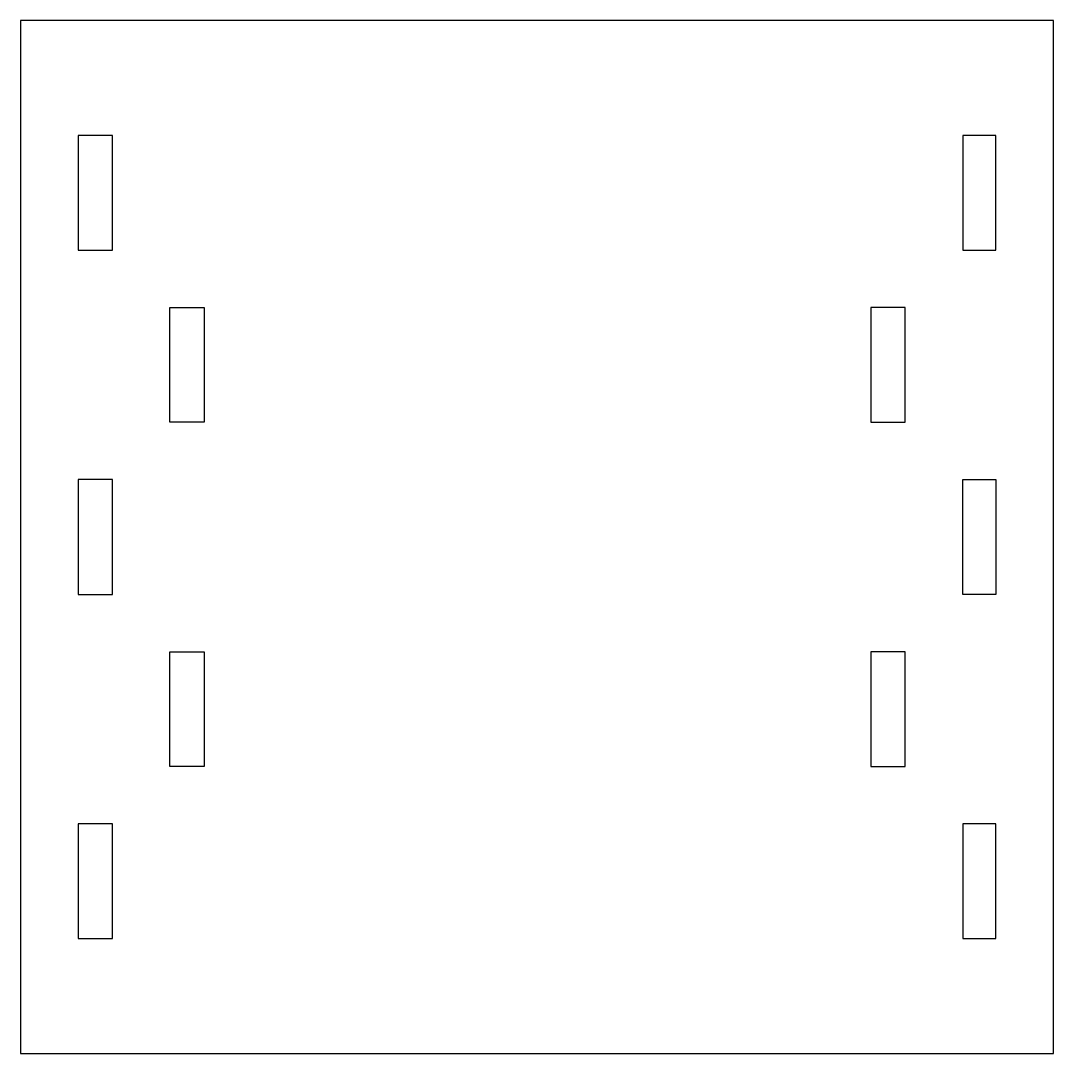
# Model space of a CAD drawing. Header units: millimetres. Extents: x -45 to 45, y -45 to 45.
import ezdxf

# ---------------------------------------------------------------- set-up
doc = ezdxf.new("R2010")
doc.units = ezdxf.units.MM
doc.layers.get('0').update_dxf_attribs({"linetype": 'CONTINUOUS'})

msp = doc.modelspace()

# ---------------------------------------------------------------- linework, layer by layer
for points in [[(-45, 45), (-45, -45), (45, -45), (45, 45)], [(-37, 35), (-40, 35), (-40, 25), (-37, 25)], [(40, 25), (40, 35), (37.098, 35), (37.098, 25)], [(-32, 20), (-29, 20), (-29, 10), (-32, 10)], [(32.098, 20), (29.098, 20), (29.098, 10), (32.098, 10)], [(-37, 5), (-40, 5), (-40, -5), (-37, -5)], [(40, -5), (37.098, -5), (37.098, 5), (40, 5)], [(-32, -10), (-29, -10), (-29, -20), (-32, -20)], [(32.098, -10), (29.098, -10), (29.098, -20), (32.098, -20)], [(-37, -25), (-40, -25), (-40, -35), (-37, -35)], [(40, -25), (37.098, -25), (37.098, -35), (40, -35)]]:
    msp.add_lwpolyline(points, close=True)

doc.saveas('drawing.dxf')
